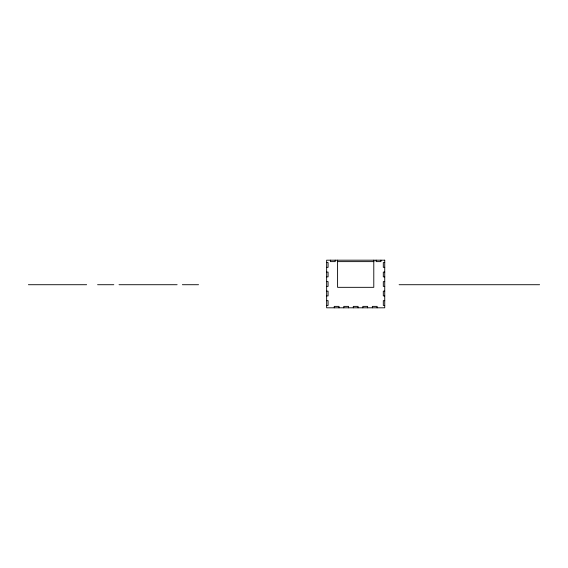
<?xml version="1.0" encoding="UTF-8"?>
<svg xmlns="http://www.w3.org/2000/svg" width="568" height="568" viewBox="0 0 568 568"><rect width="100%" height="100%" fill="white"/><g stroke="black" fill="none" stroke-linecap="round" stroke-linejoin="round"><path stroke-width="0.85" d="M337.435 261.621L373.943 261.621M326.643 262.572L328.07 262.572L328.07 267.336L326.643 267.336M384.735 262.572L383.308 262.572L383.308 267.336L384.735 267.336M326.643 272.093L328.07 272.093L328.07 276.857L326.643 276.857M384.735 272.093L383.308 272.093L383.308 276.857L384.735 276.857M326.643 281.621L328.07 281.621L328.07 286.378L326.643 286.378M384.735 281.621L383.308 281.621L383.308 286.378L384.735 286.378M28.4 284.717L86.641 284.717M97.597 284.717L113.792 284.717M119.024 284.717L177.124 284.717M182.364 284.717L198.551 284.717M399.119 284.717L539.6 284.717M326.643 291.143L328.07 291.143L328.07 295.907L326.643 295.907M384.735 291.143L383.308 291.143L383.308 295.907L384.735 295.907M326.643 300.664L328.07 300.664L328.07 305.428L326.643 305.428M384.735 300.664L383.308 300.664L383.308 305.428L384.735 305.428M380.929 260.187L380.929 261.621L376.165 261.621L376.165 260.187M377.116 307.813L377.116 306.379L372.36 306.379L372.36 307.813M373.787 260.187L373.787 287.33L337.591 287.33L337.591 260.187M367.595 307.813L367.595 306.379L362.831 306.379L362.831 307.813M358.067 307.813L358.067 306.379L353.31 306.379L353.31 307.813M348.546 307.813L348.546 306.379L343.782 306.379L343.782 307.813M339.025 307.813L339.025 306.379L334.261 306.379L334.261 307.813M335.212 260.187L335.212 261.621L330.448 261.621L330.448 260.187M384.735 260.187L326.643 260.187L326.643 307.813L384.735 307.813L384.735 260.187"/></g></svg>
